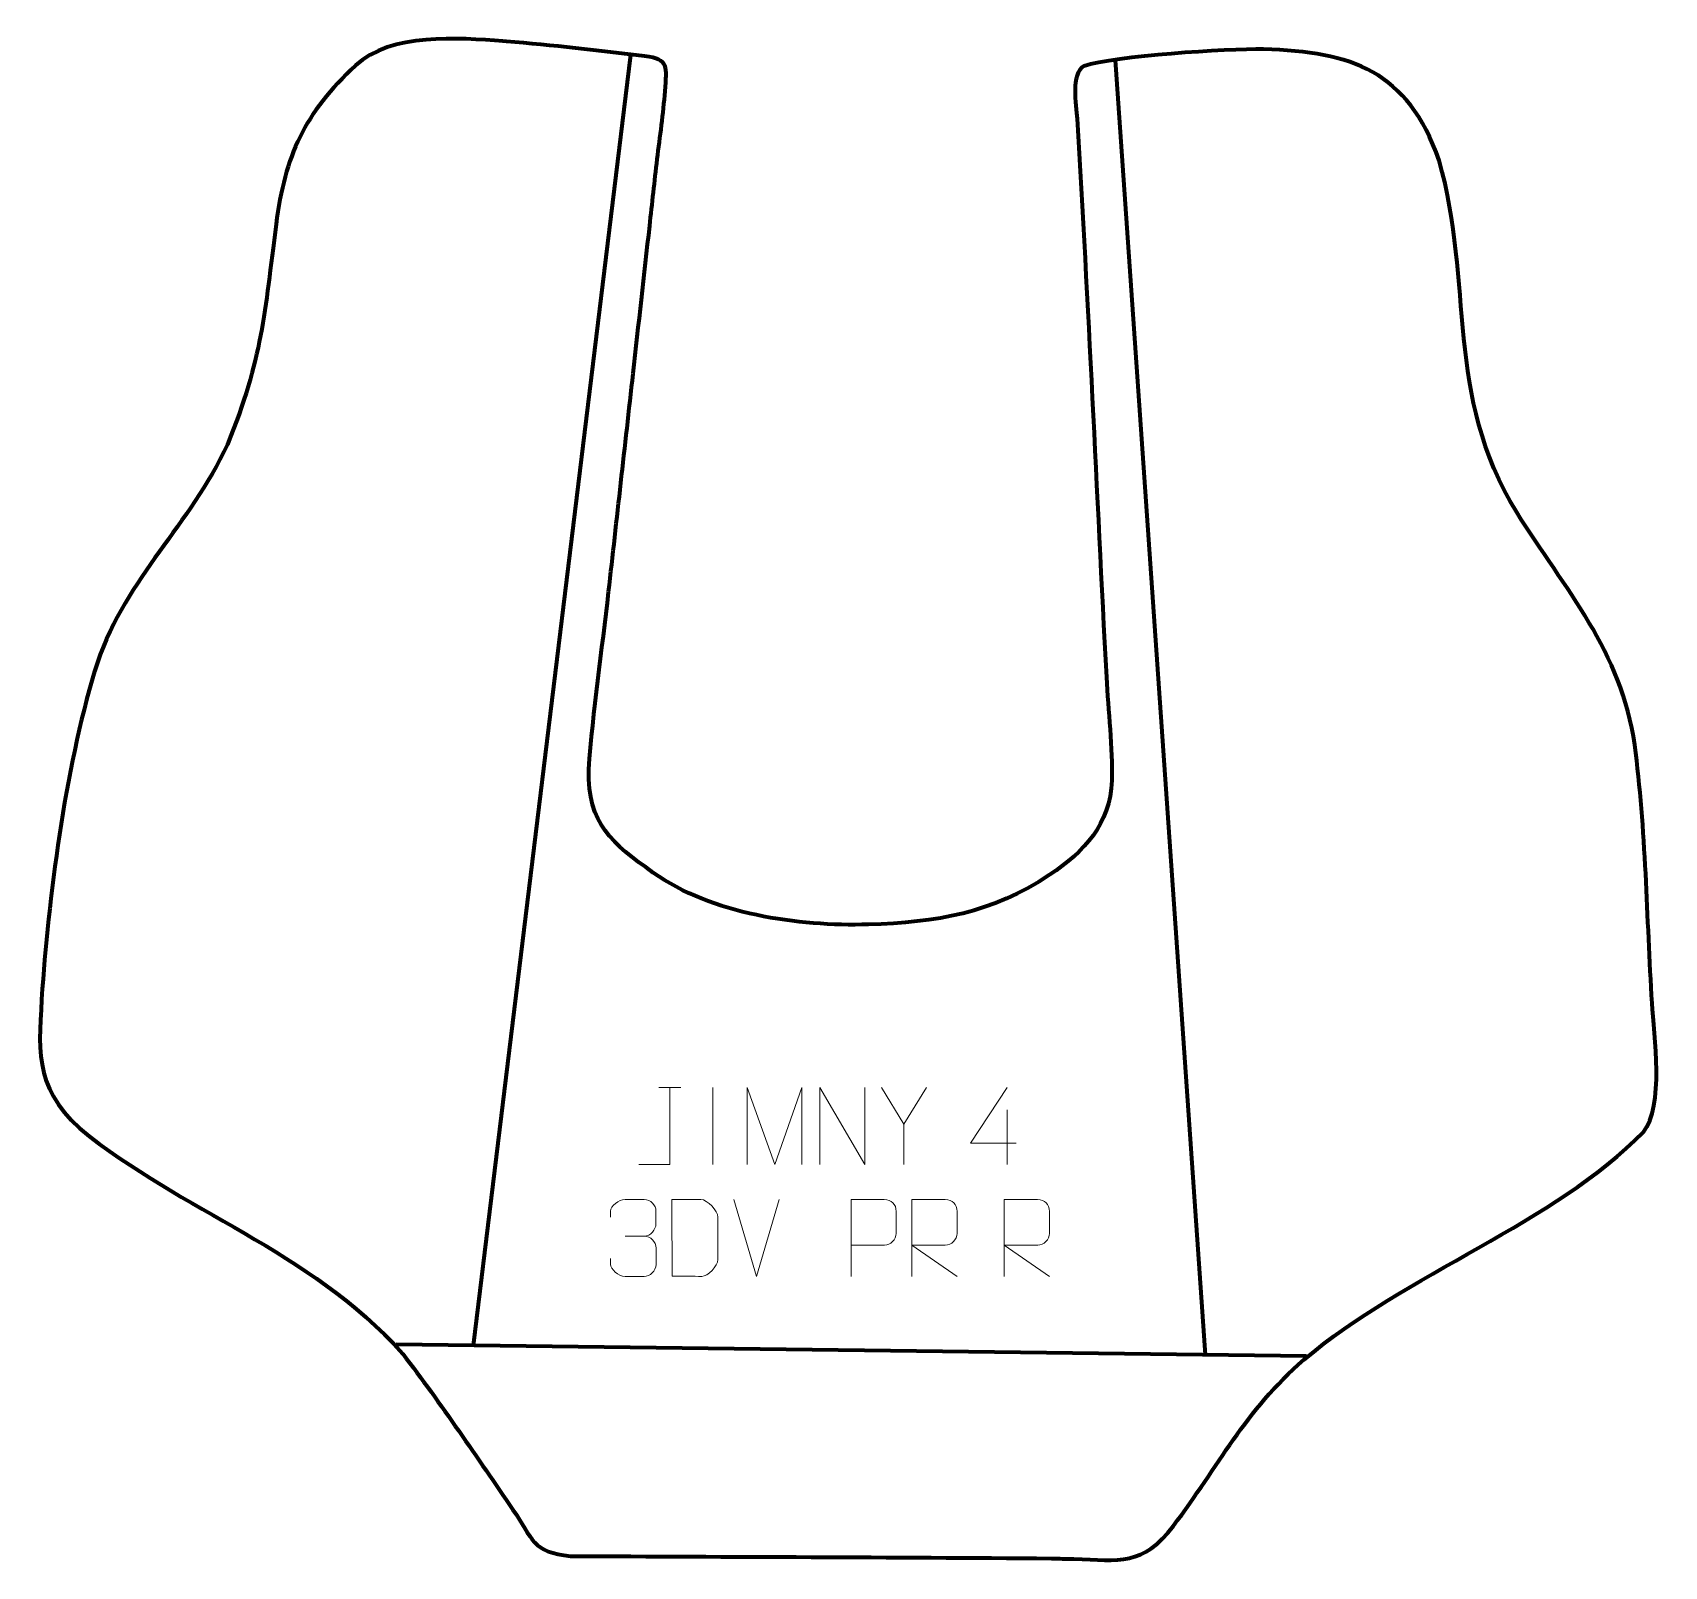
# Model space of a CAD drawing. Header units: millimetres. Extents: x 1526 to 1944, y 130 to 523.
import ezdxf

# ---------------------------------------------------------------- set-up
doc = ezdxf.new("R2010")
doc.units = ezdxf.units.MM
doc.header["$MEASUREMENT"] = 0
doc.layers.add('layer 2', color=7, linetype='Continuous')
doc.layers.add('layer 3', color=7, linetype='Continuous')

msp = doc.modelspace()

# ---------------------------------------------------------------- linework, layer by layer
at = {"layer": 'layer 2', "color": 142, "lineweight": 158}
for points in [[(1639.2184, 186.2473), (1639.2184, 186.2473), (1679.5461, 517.0251), (1679.5461, 517.0251)], [(1826.8608, 183.8267), (1826.8608, 183.8267), (1803.7746, 515.687), (1803.7746, 515.687)], [(1852.736, 183.4929), (1852.736, 183.4929), (1619.4136, 186.5027), (1619.4136, 186.5027)]]:
    msp.add_open_spline(points, degree=3, dxfattribs=at)
at = {"layer": 'layer 3', "color": 242, "lineweight": 158}
msp.add_open_spline([(1787.38, 131.6369), (1746.3037, 132.0037), (1705.2254, 132.0225), (1664.1483, 132.264), (1664.1483, 132.264), (1654.3466, 133.1061), (1654.3826, 136.8054), (1649.3552, 144.1379), (1649.3552, 144.1379), (1640.2417, 157.4302), (1630.8746, 171.342), (1621.1202, 184.1301), (1621.1202, 184.1301), (1596.6021, 211.2283), (1565.1391, 220.0841), (1538.2734, 241.8925), (1538.2734, 241.8925), (1526.2786, 252.9854), (1527.8719, 262.5324), (1528.7631, 277.6514), (1528.7631, 277.6514), (1530.609, 303.4741), (1535.0647, 336.7146), (1542.8601, 361.2951), (1542.8601, 361.2951), (1550.5801, 383.5786), (1566.4147, 396.1516), (1576.186, 417.2091), (1576.186, 417.2091), (1585.1677, 439.1374), (1585.7013, 450.881), (1588.6625, 473.6692), (1588.6625, 473.6692), (1590.9586, 491.339), (1595.9532, 502.0945), (1609.0364, 514.3609), (1609.0364, 514.3609), (1617.9898, 522.7553), (1635.4498, 521.4164), (1646.8148, 520.5648), (1646.8148, 520.5648), (1646.8148, 520.5648), (1647.6832, 520.4997), (1647.6832, 520.4997), (1647.6832, 520.4997), (1659.3305, 519.4918), (1671.5203, 518.1905), (1683.1183, 516.7188), (1683.1183, 516.7188), (1689.4919, 515.9101), (1688.7967, 514.0893), (1688.3471, 507.7654), (1688.3471, 507.7654), (1687.9337, 501.9488), (1687.0275, 496.1015), (1686.3283, 490.3074), (1686.3283, 490.3074), (1685.6906, 484.6213), (1685.0528, 478.9353), (1684.4151, 473.2494), (1684.4151, 473.2494), (1682.9978, 460.6138), (1681.5806, 447.9782), (1680.1634, 435.3427), (1680.1634, 435.3427), (1678.073, 416.7053), (1675.9826, 398.0678), (1673.8922, 379.4304), (1673.8922, 379.4304), (1672.1864, 364.4053), (1669.8863, 348.8472), (1668.7699, 333.8317), (1668.7699, 333.8317), (1668.5044, 319.9118), (1674.7354, 314.9605), (1685.3183, 307.4185), (1685.3183, 307.4185), (1700.2859, 296.7515), (1722.4729, 293.6101), (1740.4625, 294.1454), (1740.4625, 294.1454), (1757.9268, 294.6652), (1771.9907, 296.9738), (1786.8832, 306.8589), (1786.8832, 306.8589), (1795.834, 312.9087), (1802.4098, 319.7256), (1802.7981, 331.0614), (1802.7981, 331.0614), (1803.0759, 339.1684), (1801.8684, 349.1577), (1801.4304, 357.5219), (1801.4304, 357.5219), (1798.9356, 405.1957), (1796.8065, 453.0284), (1793.9346, 500.6643), (1793.9346, 500.6643), (1793.7149, 504.3103), (1792.2179, 512.2405), (1795.6989, 514.1568), (1795.6989, 514.1568), (1803.529, 516.8124), (1832.1743, 518.589), (1841.6982, 518.5057), (1841.6982, 518.5057), (1864.4738, 517.7486), (1878.5446, 513.0741), (1886.7118, 489.9889), (1886.7118, 489.9889), (1895.7518, 458.0104), (1887.9712, 430.2589), (1906.5871, 399.8015), (1906.5871, 399.8015), (1918.9579, 380.1222), (1933.5303, 364.1295), (1936.8198, 340.1638), (1936.8198, 340.1638), (1939.7538, 318.7877), (1939.9119, 295.699), (1941.2841, 274.0036), (1941.2841, 274.0036), (1941.87, 265.827), (1944.4286, 247.3508), (1939.0525, 240.9464), (1939.0525, 240.9464), (1916.4416, 217.6038), (1878.0784, 204.6641), (1852.1135, 182.5954), (1852.1135, 182.5954), (1836.8082, 169.4073), (1830.3272, 155.3793), (1818.6127, 139.9899), (1818.6127, 139.9899), (1810.7098, 129.6082), (1804.9176, 131.1281), (1793.088, 131.4994), (1793.088, 131.4994), (1791.1819, 131.5592), (1789.2871, 131.6115), (1787.38, 131.6369)], degree=3, knots=[0, 0, 0, 0, 0.02777778, 0.02777778, 0.02777778, 0.02777778, 0.05555556, 0.05555556, 0.05555556, 0.05555556, 0.08333333, 0.08333333, 0.08333333, 0.08333333, 0.11111111, 0.11111111, 0.11111111, 0.11111111, 0.13888889, 0.13888889, 0.13888889, 0.13888889, 0.16666667, 0.16666667, 0.16666667, 0.16666667, 0.19444444, 0.19444444, 0.19444444, 0.19444444, 0.22222222, 0.22222222, 0.22222222, 0.22222222, 0.25, 0.25, 0.25, 0.25, 0.27777778, 0.27777778, 0.27777778, 0.27777778, 0.30555556, 0.30555556, 0.30555556, 0.30555556, 0.33333333, 0.33333333, 0.33333333, 0.33333333, 0.36111111, 0.36111111, 0.36111111, 0.36111111, 0.38888889, 0.38888889, 0.38888889, 0.38888889, 0.41666667, 0.41666667, 0.41666667, 0.41666667, 0.44444444, 0.44444444, 0.44444444, 0.44444444, 0.47222222, 0.47222222, 0.47222222, 0.47222222, 0.5, 0.5, 0.5, 0.5, 0.52777778, 0.52777778, 0.52777778, 0.52777778, 0.55555556, 0.55555556, 0.55555556, 0.55555556, 0.58333333, 0.58333333, 0.58333333, 0.58333333, 0.61111111, 0.61111111, 0.61111111, 0.61111111, 0.63888889, 0.63888889, 0.63888889, 0.63888889, 0.66666667, 0.66666667, 0.66666667, 0.66666667, 0.69444444, 0.69444444, 0.69444444, 0.69444444, 0.72222222, 0.72222222, 0.72222222, 0.72222222, 0.75, 0.75, 0.75, 0.75, 0.77777778, 0.77777778, 0.77777778, 0.77777778, 0.80555556, 0.80555556, 0.80555556, 0.80555556, 0.83333333, 0.83333333, 0.83333333, 0.83333333, 0.86111111, 0.86111111, 0.86111111, 0.86111111, 0.88888889, 0.88888889, 0.88888889, 0.88888889, 0.91666667, 0.91666667, 0.91666667, 0.91666667, 0.94444444, 0.94444444, 0.94444444, 0.94444444, 1, 1, 1, 1], dxfattribs=at)
at = {"layer": 'layer 3', "color": 250, "lineweight": 9}
for points, knots in [([(1681.6387, 232.6602), (1681.6387, 232.6602), (1689.5508, 232.6602), (1689.5508, 232.6602), (1689.5508, 232.6602), (1689.5508, 232.6602), (1689.5508, 252.3604), (1689.5508, 252.3604)], [0, 0, 0, 0, 0.33333333, 0.33333333, 0.33333333, 0.33333333, 1, 1, 1, 1]), ([(1709.412, 232.6585), (1709.412, 232.6585), (1709.412, 252.3622), (1709.412, 252.3622), (1709.412, 252.3622), (1709.412, 252.3622), (1716.4582, 232.6585), (1716.4582, 232.6585), (1716.4582, 232.6585), (1716.4582, 232.6585), (1723.3739, 252.3617), (1723.3739, 252.3617), (1723.3739, 252.3617), (1723.3739, 252.3617), (1723.3739, 232.6585), (1723.3739, 232.6585)], [0, 0, 0, 0, 0.2, 0.2, 0.2, 0.2, 0.4, 0.4, 0.4, 0.4, 0.6, 0.6, 0.6, 0.6, 1, 1, 1, 1]), ([(1727.9767, 232.6602), (1727.9767, 232.6602), (1727.9767, 252.3604), (1727.9767, 252.3604), (1727.9767, 252.3604), (1727.9767, 252.3604), (1739.5462, 232.6602), (1739.5462, 232.6602), (1739.5462, 232.6602), (1739.5462, 232.6602), (1739.5462, 252.3604), (1739.5462, 252.3604)], [0, 0, 0, 0, 0.25, 0.25, 0.25, 0.25, 0.5, 0.5, 0.5, 0.5, 1, 1, 1, 1]), ([(1755.3312, 252.3604), (1755.3312, 252.3604), (1749.5504, 242.9667), (1749.5504, 242.9667), (1749.5504, 242.9667), (1749.5504, 242.9667), (1749.5509, 232.6602), (1749.5509, 232.6602)], [0, 0, 0, 0, 0.33333333, 0.33333333, 0.33333333, 0.33333333, 1, 1, 1, 1]), ([(1778.2964, 238.1024), (1778.2964, 238.1024), (1766.595, 238.1024), (1766.595, 238.1024), (1766.595, 238.1024), (1766.595, 238.1024), (1775.9722, 252.3686), (1775.9722, 252.3686)], [0, 0, 0, 0, 0.33333333, 0.33333333, 0.33333333, 0.33333333, 1, 1, 1, 1]), ([(1674.3782, 219.162), (1674.3782, 219.162), (1674.3782, 220.6283), (1674.3782, 220.6283), (1674.3782, 220.6283), (1674.367, 222.0035), (1676.4705, 223.6757), (1678.0961, 223.6577), (1678.0961, 223.6577), (1679.7256, 223.6577), (1681.3552, 223.6577), (1682.9844, 223.6577), (1682.9844, 223.6577), (1684.7169, 223.6647), (1685.9787, 222.2067), (1686.0138, 220.6971), (1686.0138, 220.6971), (1686.0135, 219.5642), (1686.0135, 218.4312), (1686.0138, 217.2979), (1686.0138, 217.2979), (1685.9754, 215.9925), (1684.7102, 214.2319), (1682.9746, 214.2398), (1682.9746, 214.2398), (1684.7145, 214.231), (1685.9839, 212.8074), (1686.0266, 211.1815), (1686.0266, 211.1815), (1686.0263, 209.7725), (1686.0263, 208.3635), (1686.0266, 206.9542), (1686.0266, 206.9542), (1686.0345, 205.3268), (1684.4123, 203.9349), (1682.9746, 203.9413), (1682.9746, 203.9413), (1681.3442, 203.9416), (1679.7138, 203.9416), (1678.083, 203.9413), (1678.083, 203.9413), (1676.3709, 203.9504), (1674.3728, 205.8453), (1674.3581, 206.9993), (1674.3581, 206.9993), (1674.3581, 206.9993), (1674.3581, 208.5061), (1674.3581, 208.5061)], [0, 0, 0, 0, 0.07692308, 0.07692308, 0.07692308, 0.07692308, 0.15384615, 0.15384615, 0.15384615, 0.15384615, 0.23076923, 0.23076923, 0.23076923, 0.23076923, 0.30769231, 0.30769231, 0.30769231, 0.30769231, 0.38461538, 0.38461538, 0.38461538, 0.38461538, 0.46153846, 0.46153846, 0.46153846, 0.46153846, 0.53846154, 0.53846154, 0.53846154, 0.53846154, 0.61538462, 0.61538462, 0.61538462, 0.61538462, 0.69230769, 0.69230769, 0.69230769, 0.69230769, 0.76923077, 0.76923077, 0.76923077, 0.76923077, 0.84615385, 0.84615385, 0.84615385, 0.84615385, 1, 1, 1, 1]), ([(1690.1458, 203.9717), (1691.9868, 203.972), (1695.8948, 203.9531), (1697.7355, 203.9528), (1697.7355, 203.9528), (1699.2553, 203.8696), (1701.8751, 206.6656), (1701.8663, 208.2582), (1701.8663, 208.2582), (1701.866, 212.8135), (1701.866, 214.5265), (1701.8663, 219.0812), (1701.8663, 219.0812), (1701.8629, 220.7692), (1699.1989, 223.6588), (1697.4996, 223.6481), (1697.4996, 223.6481), (1695.6635, 223.6481), (1691.9338, 223.6481), (1690.0974, 223.6481), (1690.0974, 223.6481), (1690.0977, 219.1111), (1690.1461, 208.509), (1690.1458, 203.9717)], [0, 0, 0, 0, 0.14285714, 0.14285714, 0.14285714, 0.14285714, 0.28571429, 0.28571429, 0.28571429, 0.28571429, 0.42857143, 0.42857143, 0.42857143, 0.42857143, 0.57142857, 0.57142857, 0.57142857, 0.57142857, 0.71428571, 0.71428571, 0.71428571, 0.71428571, 1, 1, 1, 1]), ([(1736.004, 203.9479), (1736.004, 203.9479), (1736.004, 223.6481), (1736.004, 223.6481), (1736.004, 223.6481), (1738.8421, 223.6481), (1741.6805, 223.6481), (1744.519, 223.6481), (1744.519, 223.6481), (1746.3547, 223.6182), (1747.5842, 222.4418), (1747.5809, 220.5738), (1747.5809, 220.5738), (1747.5806, 218.9667), (1747.5806, 216.5514), (1747.5809, 214.944), (1747.5809, 214.944), (1747.5757, 213.4635), (1746.1451, 211.9304), (1744.5585, 211.9153), (1744.5585, 211.9153), (1744.5585, 211.9153), (1736.004, 211.9153), (1736.004, 211.9153)], [0, 0, 0, 0, 0.14285714, 0.14285714, 0.14285714, 0.14285714, 0.28571429, 0.28571429, 0.28571429, 0.28571429, 0.42857143, 0.42857143, 0.42857143, 0.42857143, 0.57142857, 0.57142857, 0.57142857, 0.57142857, 0.71428571, 0.71428571, 0.71428571, 0.71428571, 1, 1, 1, 1]), ([(1751.5982, 203.9509), (1751.5982, 203.9509), (1751.5982, 223.6511), (1751.5982, 223.6511), (1751.5982, 223.6511), (1754.4362, 223.6511), (1757.2748, 223.6511), (1760.1131, 223.6511), (1760.1131, 223.6511), (1761.9489, 223.6213), (1763.1783, 222.445), (1763.1751, 220.5768), (1763.1751, 220.5768), (1763.1748, 218.9698), (1763.1748, 216.5545), (1763.1751, 214.9471), (1763.1751, 214.9471), (1763.1699, 213.4665), (1761.7392, 211.9335), (1760.1527, 211.9184), (1760.1527, 211.9184), (1760.1527, 211.9184), (1751.5982, 211.9184), (1751.5982, 211.9184), (1751.5982, 211.9184), (1751.5982, 211.9184), (1763.1677, 203.9509), (1763.1677, 203.9509)], [0, 0, 0, 0, 0.125, 0.125, 0.125, 0.125, 0.25, 0.25, 0.25, 0.25, 0.375, 0.375, 0.375, 0.375, 0.5, 0.5, 0.5, 0.5, 0.625, 0.625, 0.625, 0.625, 0.75, 0.75, 0.75, 0.75, 1, 1, 1, 1]), ([(1775.2824, 203.9509), (1775.2824, 203.9509), (1775.2824, 223.6511), (1775.2824, 223.6511), (1775.2824, 223.6511), (1778.1205, 223.6511), (1780.959, 223.6511), (1783.7973, 223.6511), (1783.7973, 223.6511), (1785.6331, 223.6213), (1786.8625, 222.445), (1786.8593, 220.5768), (1786.8593, 220.5768), (1786.859, 218.9698), (1786.859, 216.5545), (1786.8593, 214.9471), (1786.8593, 214.9471), (1786.8542, 213.4665), (1785.4234, 211.9335), (1783.837, 211.9184), (1783.837, 211.9184), (1783.837, 211.9184), (1775.2824, 211.9184), (1775.2824, 211.9184), (1775.2824, 211.9184), (1775.2824, 211.9184), (1786.852, 203.9509), (1786.852, 203.9509)], [0, 0, 0, 0, 0.125, 0.125, 0.125, 0.125, 0.25, 0.25, 0.25, 0.25, 0.375, 0.375, 0.375, 0.375, 0.5, 0.5, 0.5, 0.5, 0.625, 0.625, 0.625, 0.625, 0.75, 0.75, 0.75, 0.75, 1, 1, 1, 1])]:
    msp.add_open_spline(points, degree=3, knots=knots, dxfattribs=at)
for points in [[(1686.7213, 252.3604), (1686.7213, 252.3604), (1692.3804, 252.3604), (1692.3804, 252.3604)], [(1700.6035, 252.3685), (1700.6035, 252.3685), (1700.6035, 232.6521), (1700.6035, 232.6521)], [(1749.5504, 242.9667), (1749.5504, 242.9667), (1743.7707, 252.3604), (1743.7707, 252.3604)], [(1775.9722, 246.598), (1775.9722, 246.598), (1775.9722, 232.6521), (1775.9722, 232.6521)], [(1711.7714, 203.9495), (1711.7714, 203.9495), (1705.9911, 223.6497), (1705.9911, 223.6497)], [(1717.5518, 223.6497), (1717.5518, 223.6497), (1711.7715, 203.9495), (1711.7715, 203.9495)], [(1678.0964, 214.2316), (1678.0964, 214.2316), (1682.9884, 214.2316), (1682.9884, 214.2316)]]:
    msp.add_open_spline(points, degree=3, dxfattribs=at)

doc.saveas('drawing.dxf')
